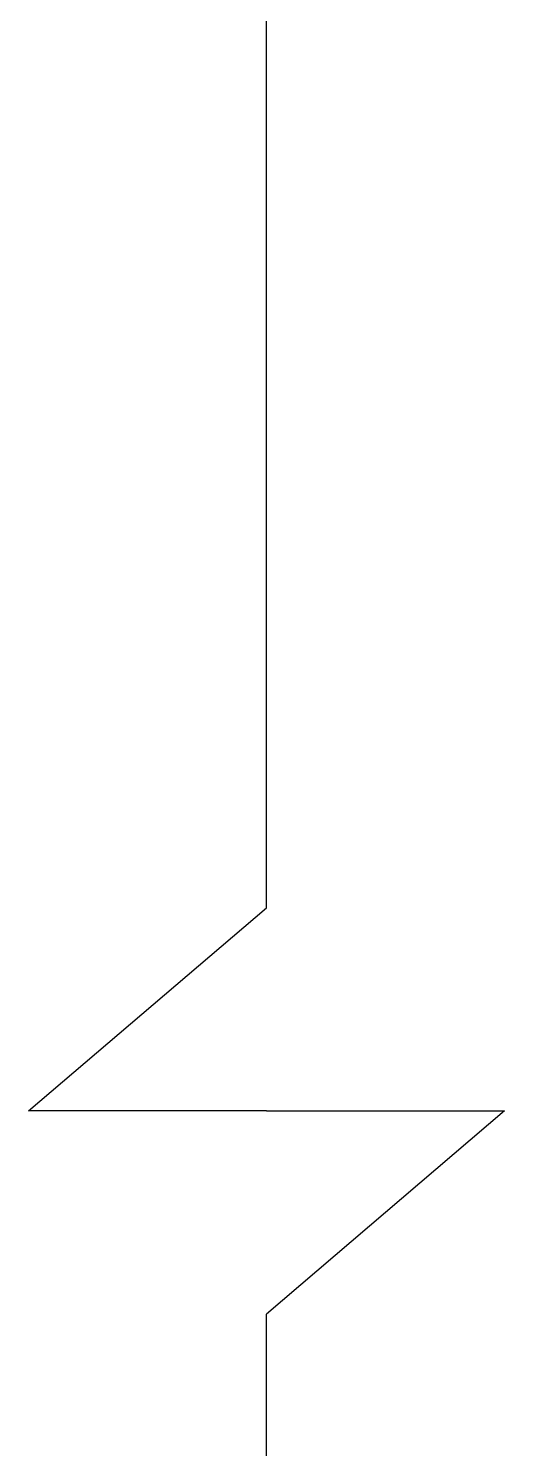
# Model space of a CAD drawing. Header units: feet. Extents: x 5523391 to 5532259, y -5292968 to -5273531.
# Drawn here: x 5523391 to 5523921, y -5279693 to -5278112 of the extents above; entities that cross this region are included whole.
import ezdxf

# ---------------------------------------------------------------- set-up
doc = ezdxf.new("R2010")
doc.units = ezdxf.units.FT
doc.header["$LTSCALE"] = 33
doc.header["$MEASUREMENT"] = 0
doc.layers.add('A-WALL', color=1, linetype='Continuous')
doc.layers.add('LENS-DIM', color=252, linetype='Continuous', lineweight=5)

# ---------------------------------------------------------------- blocks, each defined once
blk = doc.blocks.new('A$Ca642a34f')
at = {"layer": 'A-WALL'}
for p, q in [((-2367.971159502864, -3782.781707706862), (-2367.971159502864, 1765.179708881303)), ((-2632.971159502864, -4008.820291118696), (-2367.971159502864, -3782.781707706862)), ((-2367.971159502864, -4008.820291118696), (-2632.971159502864, -4008.820291118696)), ((-2367.971159502864, -4008.820291118696), (-2102.971159502864, -4008.820291118696)), ((-2102.971159502864, -4008.820291118696), (-2367.971159502864, -4234.858874531463)), ((-2367.971159502864, -12918.78170770686), (-2367.971159502864, -4234.858874531463))]:
    blk.add_line(p, q, dxfattribs=at)

msp = doc.modelspace()

# ---------------------------------------------------------------- block references
at = {"layer": 'LENS-DIM', "color": 2}
msp.add_blockref('A$Ca642a34f', (5526023.8868039, -5275308.136224412), dxfattribs=at)

doc.saveas('drawing.dxf')
